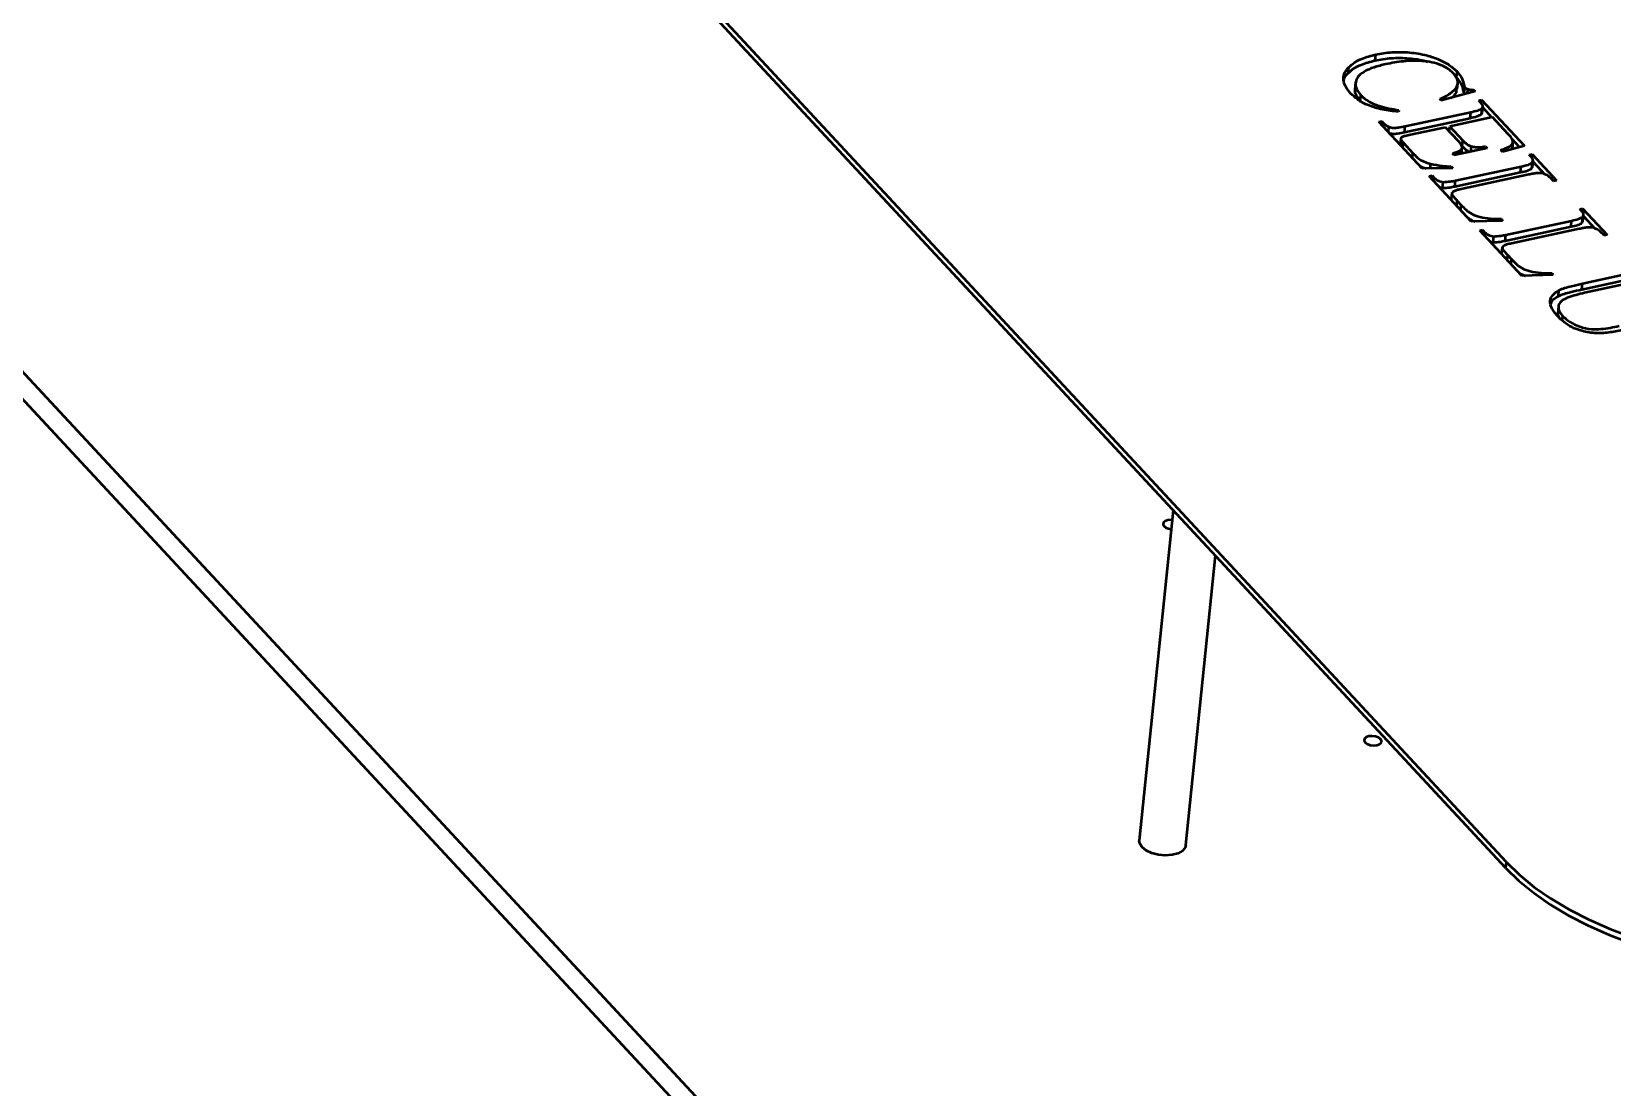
# Model space of a CAD drawing. Header units: millimetres. Extents: x 263 to 2983, y 441 to 2500.
# Drawn here: x 1690 to 1960.1, y 1448.9 to 1629.3 of the extents above; entities that cross this region are included whole.
import ezdxf

# ---------------------------------------------------------------- set-up
doc = ezdxf.new("R2010")
doc.units = ezdxf.units.MM
doc.header["$LTSCALE"] = 0.5
doc.layers.add('BOL', color=7, linetype='Continuous', lineweight=50)

msp = doc.modelspace()

# ---------------------------------------------------------------- linework, layer by layer
at = {"layer": 'BOL'}
for p, q in [((1941.89, 1486.41), (1524.14, 1935.75)), ((1941.99, 1487.42), (1524.24, 1936.76)), ((1924.49, 1317.21), (1506.75, 1766.55)), ((1924.06, 1313), (1506.31, 1762.34)), ((1919.57, 1624.37), (1919.67, 1625.38)), ((1914.92, 1622.17), (1915.03, 1623.18)), ((1933.43, 1621.44), (1933.54, 1622.45)), ((1916.21, 1620.65), (1916.09, 1619.39)), ((1917, 1617.41), (1917.1, 1618.42)), ((1936.67, 1619.08), (1930.84, 1617.49)), ((1933.57, 1619.43), (1933.67, 1620.44)), ((1934.61, 1619.21), (1934.71, 1620.22)), ((1934.78, 1618.74), (1934.88, 1619.75)), ((1934.78, 1618.74), (1934.95, 1618.61)), ((1935.31, 1618.71), (1935.39, 1619.46)), ((1936.38, 1619), (1936.41, 1619.36)), ((1936.41, 1619.36), (1936.67, 1619.08)), ((1923.57, 1615.87), (1923.54, 1615.59)), ((1924.65, 1613.13), (1935.87, 1615.53)), ((1930.84, 1617.49), (1930.58, 1617.77)), ((1935.77, 1614.52), (1935.87, 1615.53)), ((1937.25, 1617.51), (1937.74, 1617.62)), ((1937.57, 1617.17), (1937.25, 1617.51)), ((1937.68, 1617.02), (1937.74, 1617.62)), ((1937.74, 1617.62), (1945.05, 1609.75)), ((1937.74, 1615.17), (1937.84, 1616.18)), ((1937.74, 1615.17), (1937.83, 1615.42)), ((1937.82, 1615.29), (1937.95, 1616.55)), ((1937.93, 1616.29), (1939.48, 1614.62)), ((1920.17, 1613.86), (1920.66, 1613.96)), ((1927.56, 1605.92), (1920.17, 1613.86)), ((1920.6, 1613.4), (1920.66, 1613.96)), ((1920.66, 1613.96), (1920.98, 1613.62)), ((1920.93, 1613.05), (1920.98, 1613.62)), ((1921.81, 1612.1), (1921.9, 1613.02)), ((1924.55, 1612.12), (1935.77, 1614.52)), ((1924.55, 1612.12), (1924.65, 1613.13)), ((1931.57, 1612.93), (1925.56, 1611.64)), ((1933.79, 1610.54), (1931.57, 1612.93)), ((1932.21, 1612.23), (1932.3, 1613.08)), ((1939.62, 1614.65), (1932.3, 1613.08)), ((1932.3, 1613.08), (1934.52, 1610.7)), ((1942.3, 1611.77), (1939.62, 1614.65)), ((1923.95, 1611.11), (1923.83, 1609.93)), ((1924.25, 1609.48), (1924.33, 1610.33)), ((1924.33, 1610.33), (1926.01, 1608.53)), ((1934.42, 1609.69), (1934.52, 1610.7)), ((1942.95, 1610.89), (1944.21, 1609.53)), ((1942.99, 1609.28), (1943.12, 1610.54)), ((1925.92, 1607.68), (1926.01, 1608.53)), ((1933.05, 1608.19), (1932.79, 1608.47)), ((1938.66, 1609.39), (1933.05, 1608.19)), ((1934.07, 1608.41), (1934.13, 1609)), ((1934.3, 1608.46), (1934.41, 1609.57)), ((1934.32, 1609.79), (1934.42, 1609.69)), ((1935.91, 1608.8), (1936, 1609.66)), ((1938.36, 1609.33), (1938.4, 1609.67)), ((1938.4, 1609.67), (1938.66, 1609.39)), ((1941.28, 1608.77), (1941.02, 1609.05)), ((1945.05, 1609.75), (1941.28, 1608.77)), ((1942.93, 1609.2), (1942.96, 1609.41)), ((1945.87, 1608.24), (1946.36, 1608.34)), ((1946.21, 1607.87), (1945.87, 1608.24)), ((1946.3, 1607.74), (1946.36, 1608.34)), ((1946.36, 1608.34), (1950.54, 1603.85)), ((1946.41, 1606.06), (1946.54, 1607.32)), ((1932.8, 1605.94), (1927.56, 1605.92)), ((1928.8, 1604.58), (1929.28, 1604.69)), ((1935.98, 1596.85), (1928.8, 1604.58)), ((1928.96, 1605.92), (1929.04, 1606.67)), ((1929.23, 1604.12), (1929.28, 1604.69)), ((1929.28, 1604.69), (1929.63, 1604.32)), ((1932.51, 1605.94), (1932.53, 1606.23)), ((1932.53, 1606.23), (1932.8, 1605.94)), ((1933.17, 1602.85), (1944.39, 1605.25)), ((1933.27, 1603.86), (1944.5, 1606.26)), ((1945.8, 1604.85), (1934.25, 1602.38)), ((1944.39, 1605.25), (1944.5, 1606.26)), ((1946.3, 1605.9), (1946.41, 1606.91)), ((1946.3, 1605.9), (1946.35, 1606.2)), ((1946.52, 1607.05), (1948.53, 1604.89)), ((1929.57, 1603.75), (1929.63, 1604.32)), ((1930.53, 1602.72), (1931.08, 1602.58)), ((1931.08, 1602.58), (1931.19, 1603.59)), ((1933.17, 1602.85), (1933.27, 1603.86)), ((1950.54, 1603.85), (1950.05, 1603.74)), ((1932.65, 1601.79), (1932.52, 1600.58)), ((1933.48, 1599.54), (1933.57, 1600.39)), ((1933.57, 1600.39), (1934.25, 1599.66)), ((1934.16, 1598.81), (1934.25, 1599.66)), ((1941.31, 1596.98), (1935.98, 1596.85)), ((1941.11, 1596.98), (1941.14, 1597.28)), ((1941.14, 1597.28), (1941.31, 1596.98)), ((1941.9, 1594.58), (1953.12, 1596.98)), ((1953.02, 1595.97), (1953.12, 1596.98)), ((1954.5, 1598.96), (1954.98, 1599.07)), ((1954.84, 1598.6), (1954.5, 1598.96)), ((1954.92, 1598.47), (1954.98, 1599.07)), ((1954.93, 1596.62), (1955.03, 1597.63)), ((1954.93, 1596.62), (1954.98, 1596.92)), ((1954.98, 1599.07), (1959.17, 1594.57)), ((1955.04, 1596.79), (1955.17, 1598.05)), ((1955.14, 1597.78), (1957.16, 1595.61)), ((1937.42, 1595.31), (1937.91, 1595.41)), ((1944.61, 1587.58), (1937.42, 1595.31)), ((1937.85, 1594.84), (1937.91, 1595.41)), ((1937.91, 1595.41), (1938.25, 1595.04)), ((1938.19, 1594.48), (1938.25, 1595.04)), ((1939.71, 1593.3), (1939.81, 1594.31)), ((1941.79, 1593.57), (1953.02, 1595.97)), ((1941.79, 1593.57), (1941.9, 1594.58)), ((1954.43, 1595.58), (1942.87, 1593.1)), ((1959.17, 1594.57), (1958.68, 1594.47)), ((1939.15, 1593.45), (1939.71, 1593.3)), ((1941.27, 1592.51), (1941.14, 1591.3)), ((1942.11, 1590.27), (1942.19, 1591.12)), ((1942.19, 1591.12), (1942.87, 1590.39)), ((1942.78, 1589.54), (1942.87, 1590.39)), ((1949.94, 1587.71), (1944.61, 1587.58)), ((1949.73, 1587.7), (1949.76, 1588.01)), ((1949.76, 1588.01), (1949.94, 1587.71)), ((1954.88, 1585.25), (1961.64, 1586.7)), ((1954.88, 1585.25), (1954.99, 1586.26)), ((1954.99, 1586.26), (1961.74, 1587.71)), ((1963.05, 1586.3), (1955.31, 1584.64)), ((1950.85, 1584.1), (1950.95, 1585.11)), ((1950.87, 1582.41), (1950.74, 1581.15)), ((1951.51, 1579.95), (1951.59, 1580.7)), ((1885.04, 1547.56), (1879.24, 1491.13)), ((1887.2, 1490.32), (1892.28, 1539.77)), ((1941.89, 1486.41), (1941.99, 1487.42))]:
    msp.add_line(p, q, dxfattribs=at)
at = {"layer": 'BOL', "flags": 128}
for points in [[(1884.1, 1545.84), (1883.65, 1545.68), (1883.38, 1545.42), (1883.32, 1545.11), (1883.49, 1544.8), (1883.86, 1544.53), (1884.38, 1544.35), (1884.71, 1544.29)], [(1884.87, 1545.88), (1884.66, 1545.89), (1884.1, 1545.84)], [(1918.44, 1508.91), (1917.99, 1508.74), (1917.72, 1508.49), (1917.66, 1508.18), (1917.83, 1507.87), (1918.2, 1507.6), (1918.72, 1507.41), (1919.3, 1507.34), (1919.85, 1507.39), (1920.3, 1507.56), (1920.58, 1507.81), (1920.63, 1508.12), (1920.47, 1508.43), (1920.09, 1508.7), (1919.58, 1508.89), (1919, 1508.96), (1918.44, 1508.91)], [(1887.2, 1490.32), (1887.08, 1489.9), (1886.61, 1489.35), (1885.84, 1488.92), (1884.83, 1488.65), (1883.69, 1488.57), (1882.5, 1488.67), (1881.38, 1488.96), (1880.42, 1489.41), (1879.71, 1489.97), (1879.31, 1490.6), (1879.24, 1491.13)], [(1941.89, 1486.41), (1944.1, 1484.24), (1946.64, 1482.16), (1949.47, 1480.19), (1952.58, 1478.33), (1955.94, 1476.6), (1959.53, 1475.02), (1963.32, 1473.6), (1967.28, 1472.35), (1971.38, 1471.28), (1975.59, 1470.39), (1979.88, 1469.7), (1984.21, 1469.21), (1988.55, 1468.91), (1992.88, 1468.83), (1997.15, 1468.95), (2001.33, 1469.27), (2005.4, 1469.79), (2009.32, 1470.52)], [(1941.99, 1487.42), (1944.21, 1485.25), (1946.74, 1483.17), (1949.57, 1481.2), (1952.68, 1479.34), (1956.04, 1477.61), (1959.63, 1476.03), (1963.42, 1474.61), (1967.38, 1473.36), (1971.48, 1472.29), (1975.69, 1471.4), (1979.98, 1470.71), (1984.31, 1470.22), (1988.66, 1469.92), (1992.98, 1469.84), (1997.25, 1469.96), (2001.44, 1470.28), (2005.5, 1470.8), (2009.42, 1471.53)]]:
    msp.add_lwpolyline(points, dxfattribs=at)
at = {"layer": 'BOL'}
for points, knots in [([(1914.92, 1622.17), (1915.23, 1622.45), (1915.83, 1623), (1917.35, 1623.79), (1918.73, 1624.15), (1919.57, 1624.37)], [0, 0, 0, 0, 0.280157, 0.560298, 1, 1, 1, 1]), ([(1915.03, 1623.18), (1915.33, 1623.46), (1915.94, 1624.01), (1917.45, 1624.8), (1918.83, 1625.16), (1919.67, 1625.38)], [0, 0, 0, 0, 0.280157, 0.560298, 1, 1, 1, 1]), ([(1921.35, 1623.72), (1920.67, 1623.55), (1919.3, 1623.22), (1917.56, 1622.46), (1916.44, 1621.49), (1916.11, 1620.42), (1916.31, 1619.39), (1916.84, 1618.75), (1917.1, 1618.42)], [0, 0, 0, 0, 0.186976, 0.373748, 0.560012, 0.706574, 0.853233, 1, 1, 1, 1]), ([(1919.57, 1624.37), (1920.48, 1624.53), (1922.3, 1624.84), (1925.28, 1624.76), (1927.43, 1624.5), (1928.41, 1624.16), (1928.51, 1624.13)], [0, 0, 0, 0, 0.321847, 0.643568, 0.965026, 1, 1, 1, 1]), ([(1919.67, 1625.38), (1920.58, 1625.53), (1922.4, 1625.84), (1925.4, 1625.79), (1928.17, 1625.35), (1930.47, 1624.56), (1932.29, 1623.61), (1933.12, 1622.84), (1933.54, 1622.45)], [0, 0, 0, 0, 0.186716, 0.373359, 0.559849, 0.706552, 0.853263, 1, 1, 1, 1]), ([(1932.95, 1622.14), (1932.66, 1622.41), (1932.08, 1622.95), (1930.78, 1623.61), (1929.25, 1624.07), (1927.05, 1624.35), (1924.31, 1624.28), (1922.34, 1623.9), (1921.35, 1623.72)], [0, 0, 0, 0, 0.125014, 0.24999, 0.374862, 0.499949, 0.749636, 1, 1, 1, 1]), ([(1915.36, 1618.72), (1915.02, 1619.14), (1914.33, 1619.97), (1914.05, 1621.2), (1914.3, 1622.3), (1914.78, 1622.89), (1915.03, 1623.18)], [0, 0, 0, 0, 0.280064, 0.559811, 0.779866, 1, 1, 1, 1]), ([(1914.21, 1620.99), (1914.23, 1621.08), (1914.31, 1621.51), (1914.66, 1621.88), (1914.92, 1622.17)], [0, 0, 0, 0, 0.21771, 1, 1, 1, 1]), ([(1930.58, 1617.77), (1931.21, 1618.07), (1932.46, 1618.65), (1933.63, 1619.77), (1933.79, 1621.03), (1933.23, 1621.77), (1932.95, 1622.14)], [0, 0, 0, 0, 0.280805, 0.560339, 0.780081, 1, 1, 1, 1]), ([(1933.43, 1621.44), (1933.76, 1621.03), (1934.35, 1620.31), (1934.53, 1619.55), (1934.61, 1619.21)], [0, 0, 0, 0, 0.559797, 1, 1, 1, 1]), ([(1933.54, 1622.45), (1933.86, 1622.04), (1934.45, 1621.32), (1934.63, 1620.56), (1934.71, 1620.22)], [0, 0, 0, 0, 0.559797, 1, 1, 1, 1]), ([(1923.54, 1615.59), (1922.61, 1615.69), (1920.75, 1615.9), (1918.32, 1616.63), (1916.5, 1617.63), (1915.74, 1618.35), (1915.36, 1618.72)], [0, 0, 0, 0, 0.280261, 0.559734, 0.779735, 1, 1, 1, 1]), ([(1916.12, 1619.51), (1916.11, 1619.47), (1915.99, 1619.12), (1916.24, 1618.38), (1916.74, 1617.73), (1917, 1617.41)], [0, 0, 0, 0, 0.050877, 0.525265, 1, 1, 1, 1]), ([(1917.1, 1618.42), (1917.49, 1618.06), (1918.28, 1617.33), (1920.04, 1616.58), (1921.86, 1616.15), (1923, 1615.97), (1923.57, 1615.87)], [0, 0, 0, 0, 0.27989, 0.55907, 0.77947, 1, 1, 1, 1]), ([(1932.49, 1617.94), (1932.89, 1618.24), (1933.49, 1618.68), (1933.47, 1619.25), (1933.47, 1619.44)], [0, 0, 0, 0, 0.676296, 1, 1, 1, 1]), ([(1934.61, 1619.21), (1934.62, 1619.12), (1934.64, 1618.96), (1934.74, 1618.81), (1934.78, 1618.74)], [0, 0, 0, 0, 0.560532, 1, 1, 1, 1]), ([(1934.71, 1620.22), (1934.72, 1620.13), (1934.75, 1619.97), (1934.84, 1619.82), (1934.88, 1619.75)], [0, 0, 0, 0, 0.560532, 1, 1, 1, 1]), ([(1934.88, 1619.75), (1934.95, 1619.68), (1935.08, 1619.56), (1935.3, 1619.49), (1935.39, 1619.46)], [0, 0, 0, 0, 0.558492, 1, 1, 1, 1]), ([(1935.39, 1619.46), (1935.58, 1619.42), (1935.92, 1619.34), (1936.26, 1619.35), (1936.41, 1619.36)], [0, 0, 0, 0, 0.55915, 1, 1, 1, 1]), ([(1935.87, 1615.53), (1936.29, 1615.62), (1937.03, 1615.77), (1937.59, 1616.06), (1937.84, 1616.18)], [0, 0, 0, 0, 0.562357, 1, 1, 1, 1]), ([(1937.84, 1616.18), (1937.89, 1616.27), (1937.98, 1616.45), (1937.88, 1616.79), (1937.69, 1617.03), (1937.57, 1617.17)], [0, 0, 0, 0, 0.279411, 0.560383, 1, 1, 1, 1]), ([(1920.98, 1613.62), (1921.12, 1613.49), (1921.37, 1613.26), (1921.74, 1613.09), (1921.9, 1613.02)], [0, 0, 0, 0, 0.559686, 1, 1, 1, 1]), ([(1921.9, 1613.02), (1922.16, 1612.94), (1922.69, 1612.78), (1923.65, 1612.93), (1924.27, 1613.05), (1924.65, 1613.13)], [0, 0, 0, 0, 0.276942, 0.557557, 1, 1, 1, 1]), ([(1935.77, 1614.52), (1936.19, 1614.61), (1936.93, 1614.76), (1937.49, 1615.05), (1937.74, 1615.17)], [0, 0, 0, 0, 0.562357, 1, 1, 1, 1]), ([(1921.8, 1612.01), (1922.06, 1611.93), (1922.59, 1611.77), (1923.54, 1611.92), (1924.17, 1612.04), (1924.55, 1612.12)], [0, 0, 0, 0, 0.276942, 0.557557, 1, 1, 1, 1]), ([(1925.56, 1611.64), (1925.28, 1611.58), (1924.77, 1611.46), (1924.11, 1611.3), (1923.91, 1611.03), (1923.98, 1610.7), (1924.19, 1610.48), (1924.33, 1610.33)], [0, 0, 0, 0, 0.280751, 0.499876, 0.624958, 0.74963, 1, 1, 1, 1]), ([(1934.13, 1609), (1934.24, 1609.13), (1934.47, 1609.39), (1934.31, 1609.95), (1933.99, 1610.32), (1933.79, 1610.54)], [0, 0, 0, 0, 0.278512, 0.55841, 1, 1, 1, 1]), ([(1934.52, 1610.7), (1934.72, 1610.47), (1935.09, 1610.07), (1935.72, 1609.79), (1936, 1609.66)], [0, 0, 0, 0, 0.562308, 1, 1, 1, 1]), ([(1941.02, 1609.05), (1941.31, 1609.16), (1941.89, 1609.38), (1942.64, 1609.71), (1943.1, 1610.15), (1943.1, 1610.47), (1943.1, 1610.63)], [0, 0, 0, 0, 0.280654, 0.561075, 0.780354, 1, 1, 1, 1]), ([(1943.1, 1610.63), (1942.99, 1610.85), (1942.79, 1611.24), (1942.45, 1611.61), (1942.3, 1611.77)], [0, 0, 0, 0, 0.559348, 1, 1, 1, 1]), ([(1926.01, 1608.53), (1926.21, 1608.32), (1926.61, 1607.9), (1927.44, 1607.16), (1928.43, 1606.86), (1929.04, 1606.67)], [0, 0, 0, 0, 0.281428, 0.562552, 1, 1, 1, 1]), ([(1932.79, 1608.47), (1933.06, 1608.56), (1933.54, 1608.71), (1933.95, 1608.91), (1934.13, 1609)], [0, 0, 0, 0, 0.560368, 1, 1, 1, 1]), ([(1934.42, 1609.69), (1934.62, 1609.46), (1934.93, 1609.11), (1935.49, 1608.85), (1935.7, 1608.76)], [0, 0, 0, 0, 0.633797, 1, 1, 1, 1]), ([(1936, 1609.66), (1936.23, 1609.62), (1936.68, 1609.53), (1937.51, 1609.54), (1938.06, 1609.62), (1938.4, 1609.67)], [0, 0, 0, 0, 0.279345, 0.55959, 1, 1, 1, 1]), ([(1946.41, 1606.91), (1946.48, 1607.09), (1946.6, 1607.41), (1946.33, 1607.73), (1946.21, 1607.87)], [0, 0, 0, 0, 0.557647, 1, 1, 1, 1]), ([(1927, 1606.51), (1927.09, 1606.44), (1927.38, 1606.18), (1927.89, 1606.03), (1928.26, 1605.92)], [0, 0, 0, 0, 0.274374, 1, 1, 1, 1]), ([(1929.04, 1606.67), (1929.68, 1606.55), (1930.84, 1606.34), (1932.02, 1606.26), (1932.53, 1606.23)], [0, 0, 0, 0, 0.5596822, 1, 1, 1, 1]), ([(1944.39, 1605.25), (1944.8, 1605.33), (1945.53, 1605.48), (1946.07, 1605.77), (1946.3, 1605.9)], [0, 0, 0, 0, 0.562445, 1, 1, 1, 1]), ([(1944.5, 1606.26), (1944.91, 1606.34), (1945.64, 1606.49), (1946.17, 1606.78), (1946.41, 1606.91)], [0, 0, 0, 0, 0.562445, 1, 1, 1, 1]), ([(1950.05, 1603.74), (1949.89, 1603.91), (1949.56, 1604.26), (1948.97, 1604.75), (1948.15, 1605.12), (1947.24, 1605.13), (1946.52, 1605), (1946.04, 1604.9), (1945.8, 1604.85)], [0, 0, 0, 0, 0.187532, 0.374803, 0.560516, 0.705355, 0.852661, 1, 1, 1, 1]), ([(1929.63, 1604.32), (1929.84, 1604.13), (1930.21, 1603.78), (1930.89, 1603.65), (1931.19, 1603.59)], [0, 0, 0, 0, 0.560377, 1, 1, 1, 1]), ([(1931.08, 1602.58), (1931.49, 1602.6), (1932.22, 1602.64), (1932.88, 1602.78), (1933.17, 1602.85)], [0, 0, 0, 0, 0.5582616, 1, 1, 1, 1]), ([(1931.19, 1603.59), (1931.59, 1603.61), (1932.33, 1603.65), (1932.98, 1603.79), (1933.27, 1603.86)], [0, 0, 0, 0, 0.5582616, 1, 1, 1, 1]), ([(1932.81, 1601.93), (1932.72, 1601.79), (1932.55, 1601.51), (1933.06, 1600.98), (1933.38, 1600.62), (1933.57, 1600.39)], [0, 0, 0, 0, 0.275226, 0.55684, 1, 1, 1, 1]), ([(1934.25, 1602.38), (1933.95, 1602.32), (1933.42, 1602.2), (1933, 1602.01), (1932.81, 1601.93)], [0, 0, 0, 0, 0.5607004, 1, 1, 1, 1]), ([(1934.25, 1599.66), (1934.5, 1599.4), (1935.02, 1598.87), (1935.95, 1598.09), (1937.49, 1597.55), (1939.28, 1597.32), (1940.52, 1597.29), (1941.14, 1597.28)], [0, 0, 0, 0, 0.187125, 0.373746, 0.559709, 0.779496, 1, 1, 1, 1]), ([(1935.28, 1597.61), (1935.47, 1597.43), (1935.81, 1597.12), (1936.38, 1596.94), (1936.63, 1596.87)], [0, 0, 0, 0, 0.570111, 1, 1, 1, 1]), ([(1953.02, 1595.97), (1953.43, 1596.06), (1954.16, 1596.2), (1954.69, 1596.5), (1954.93, 1596.62)], [0, 0, 0, 0, 0.562445, 1, 1, 1, 1]), ([(1953.12, 1596.98), (1953.53, 1597.07), (1954.26, 1597.21), (1954.8, 1597.51), (1955.03, 1597.63)], [0, 0, 0, 0, 0.562445, 1, 1, 1, 1]), ([(1955.03, 1597.63), (1955.1, 1597.81), (1955.23, 1598.13), (1954.96, 1598.45), (1954.84, 1598.6)], [0, 0, 0, 0, 0.557665, 1, 1, 1, 1]), ([(1938.25, 1595.04), (1938.46, 1594.85), (1938.83, 1594.5), (1939.51, 1594.37), (1939.81, 1594.31)], [0, 0, 0, 0, 0.560389, 1, 1, 1, 1]), ([(1939.81, 1594.31), (1940.22, 1594.33), (1940.95, 1594.37), (1941.61, 1594.52), (1941.9, 1594.58)], [0, 0, 0, 0, 0.5582616, 1, 1, 1, 1]), ([(1958.68, 1594.47), (1958.51, 1594.64), (1958.19, 1594.98), (1957.6, 1595.47), (1956.77, 1595.84), (1955.86, 1595.85), (1955.14, 1595.72), (1954.66, 1595.63), (1954.43, 1595.58)], [0, 0, 0, 0, 0.187521, 0.374793, 0.560516, 0.705354, 0.852661, 1, 1, 1, 1]), ([(1939.71, 1593.3), (1940.11, 1593.32), (1940.85, 1593.36), (1941.5, 1593.51), (1941.79, 1593.57)], [0, 0, 0, 0, 0.5582616, 1, 1, 1, 1]), ([(1941.43, 1592.65), (1941.35, 1592.51), (1941.17, 1592.23), (1941.69, 1591.7), (1942, 1591.34), (1942.19, 1591.12)], [0, 0, 0, 0, 0.275226, 0.55684, 1, 1, 1, 1]), ([(1942.87, 1593.1), (1942.57, 1593.04), (1942.05, 1592.93), (1941.62, 1592.74), (1941.43, 1592.65)], [0, 0, 0, 0, 0.5607, 1, 1, 1, 1]), ([(1942.87, 1590.39), (1943.13, 1590.12), (1943.64, 1589.59), (1944.57, 1588.81), (1946.11, 1588.27), (1947.9, 1588.04), (1949.14, 1588.02), (1949.76, 1588.01)], [0, 0, 0, 0, 0.187125, 0.373752, 0.559709, 0.779499, 1, 1, 1, 1]), ([(1943.9, 1588.33), (1944.1, 1588.16), (1944.44, 1587.85), (1945, 1587.67), (1945.25, 1587.59)], [0, 0, 0, 0, 0.570111, 1, 1, 1, 1]), ([(1950.95, 1585.11), (1951.29, 1585.25), (1951.96, 1585.53), (1953.34, 1585.89), (1954.36, 1586.12), (1954.99, 1586.26)], [0, 0, 0, 0, 0.279659, 0.559763, 1, 1, 1, 1]), ([(1950.8, 1580.6), (1950.42, 1581.03), (1949.67, 1581.9), (1949.28, 1583.2), (1949.77, 1584.33), (1950.56, 1584.85), (1950.95, 1585.11)], [0, 0, 0, 0, 0.28069, 0.560132, 0.780093, 1, 1, 1, 1]), ([(1949.57, 1582.79), (1949.62, 1582.95), (1949.8, 1583.47), (1950.43, 1583.84), (1950.85, 1584.1)], [0, 0, 0, 0, 0.328449, 1, 1, 1, 1]), ([(1955.31, 1584.64), (1954.83, 1584.53), (1953.87, 1584.3), (1952.52, 1583.88), (1951.41, 1583.37), (1950.9, 1582.7), (1950.8, 1582.03), (1951.04, 1581.34), (1951.41, 1580.91), (1951.59, 1580.7)], [0, 0, 0, 0, 0.166912, 0.333835, 0.500239, 0.624982, 0.749958, 0.874902, 1, 1, 1, 1]), ([(1950.85, 1584.1), (1951.18, 1584.24), (1951.86, 1584.52), (1953.23, 1584.88), (1954.26, 1585.11), (1954.88, 1585.25)], [0, 0, 0, 0, 0.279659, 0.559763, 1, 1, 1, 1]), ([(1950.79, 1581.27), (1950.77, 1581.19), (1950.71, 1580.92), (1950.85, 1580.65), (1950.95, 1580.47)], [0, 0, 0, 0, 0.322441, 1, 1, 1, 1]), ([(1962, 1578.32), (1961.26, 1578.18), (1959.78, 1577.89), (1957.37, 1577.65), (1955.02, 1578.04), (1953.14, 1578.74), (1951.79, 1579.62), (1951.13, 1580.27), (1950.8, 1580.6)], [0, 0, 0, 0, 0.187169, 0.373875, 0.559592, 0.706192, 0.852999, 1, 1, 1, 1]), ([(1951.59, 1580.7), (1951.97, 1580.35), (1952.73, 1579.65), (1954.45, 1578.83), (1956.4, 1578.37), (1958.21, 1578.46), (1959.74, 1578.7), (1960.73, 1578.9), (1961.22, 1579)], [0, 0, 0, 0, 0.1868356, 0.3734432, 0.5591231, 0.7056982, 0.8528216, 1, 1, 1, 1])]:
    msp.add_open_spline(points, degree=3, knots=knots, dxfattribs=at)

doc.saveas('drawing.dxf')
